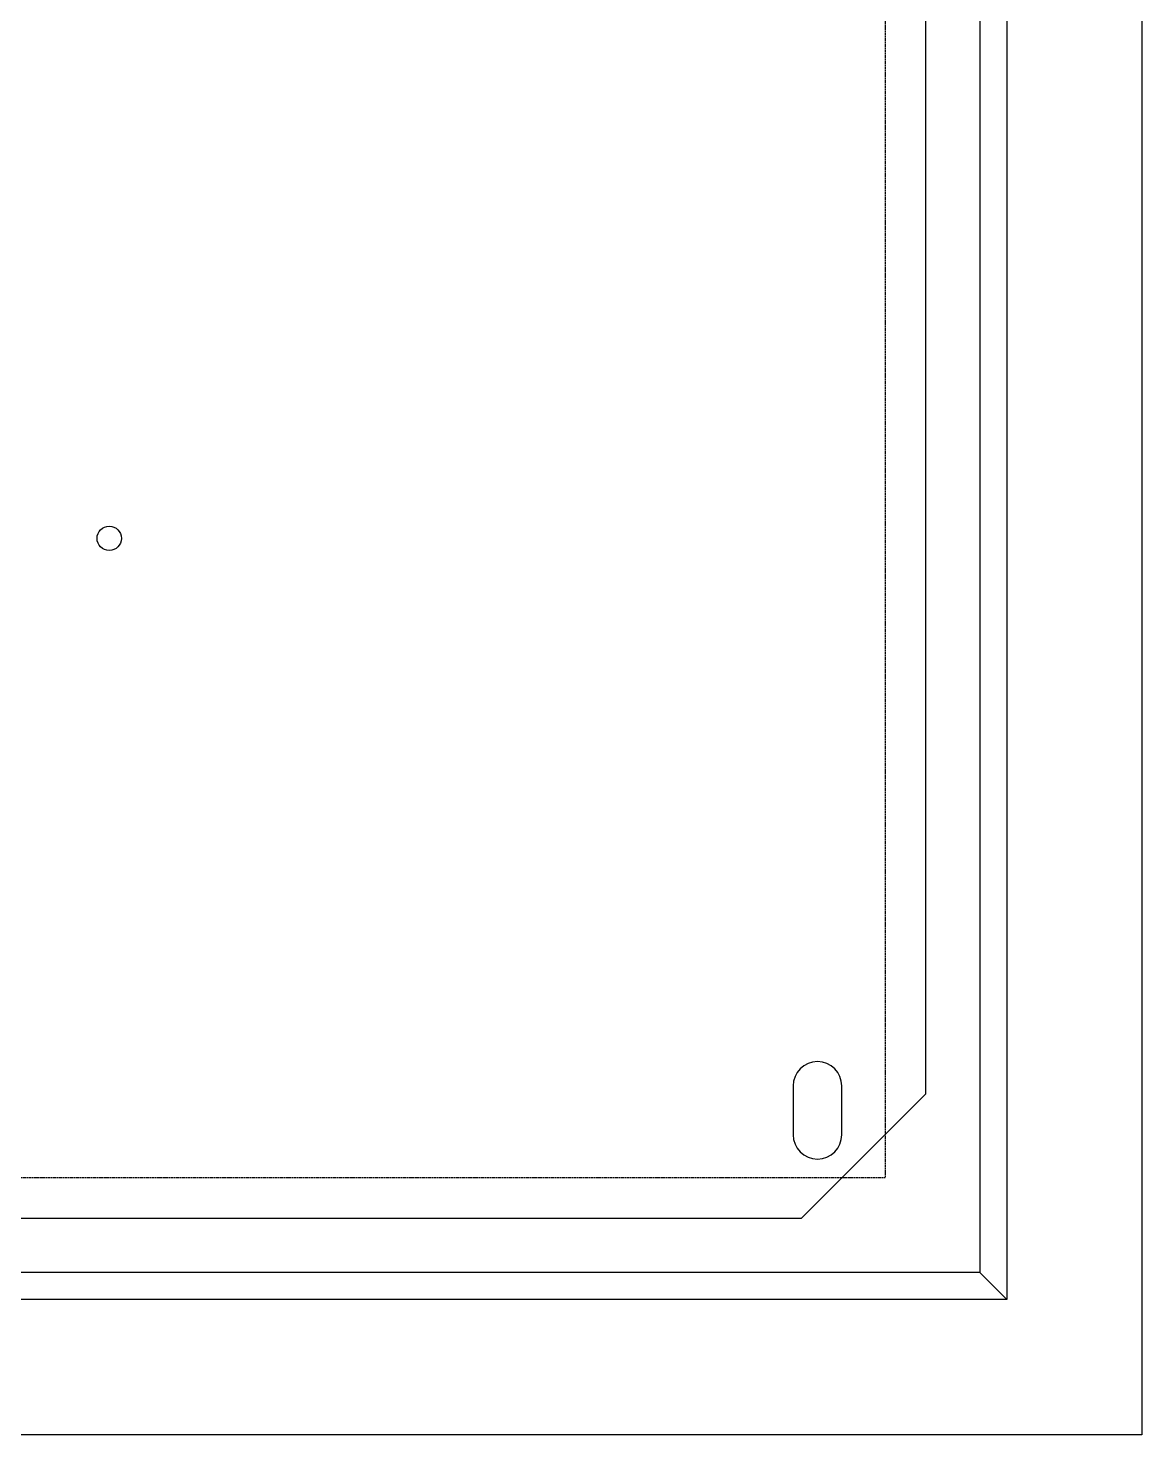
# Model space of a CAD drawing. Extents: x 1423953 to 1424553, y 431543 to 432743.
# Drawn here: x 1424347.4 to 1424553.4, y 431543.2 to 431803.3 of the extents above; entities that cross this region are included whole.
import ezdxf

# ---------------------------------------------------------------- set-up
doc = ezdxf.new("R2010")
doc.units = 0
doc.header["$MEASUREMENT"] = 0
doc.linetypes.add('LYJS-XX', pattern=[0.35, 0.25, -0.1])
doc.layers.add('LY-JS-BJ', color=7, linetype='Continuous')
doc.layers.add('布置图', color=20, linetype='Continuous')

# ---------------------------------------------------------------- blocks, each defined once
blk = doc.blocks.new('600-1200-明-底板')
at = {"layer": 'LY-JS-BJ', "color": 1}
blk.add_lwpolyline([(-237, 560), (237, 560), (260, 537), (260, -537), (237, -560), (-237, -560), (-260, -537), (-260, 537)], close=True, dxfattribs=at)
blk.add_lwpolyline([(235.5, -535.5), (235.5, -544.5, 1), (244.5, -544.5), (244.5, -535.5, 1)], format="xyb", close=True, dxfattribs=at)

msp = doc.modelspace()

# ---------------------------------------------------------------- linework, layer by layer
at = {"color": 6}
msp.add_circle((1424362.37, 431708.97), 2.25, dxfattribs=at)
at = {"layer": 'LY-JS-BJ', "color": 6, "ltscale": 50}
msp.add_line((1424528.37, 431568.22), (1424523.37, 431573.22), dxfattribs=at)
for points in [[(1423978.37, 432718.22), (1424528.37, 432718.22), (1424528.37, 431568.22), (1423978.37, 431568.22)], [(1423983.37, 432713.22), (1424523.37, 432713.22), (1424523.37, 431573.22), (1423983.37, 431573.22)]]:
    msp.add_lwpolyline(points, close=True, dxfattribs=at)
at = {"layer": 'LY-JS-BJ', "color": 6, "linetype": 'LYJS-XX', "lineweight": -3}
msp.add_lwpolyline([(1424000.87, 432695.72), (1424505.87, 432695.72), (1424505.87, 431590.72), (1424000.87, 431590.72)], close=True, dxfattribs=at)
at = {"layer": '布置图', "ltscale": 50}
msp.add_lwpolyline([(1423953.37, 432743.22), (1424553.37, 432743.22), (1424553.37, 431543.22), (1423953.37, 431543.22)], close=True, dxfattribs=at)

# ---------------------------------------------------------------- block references
at = {"layer": 'LY-JS-BJ', "color": 6, "ltscale": 50}
msp.add_blockref('600-1200-明-底板', (1424253.37, 432143.22), dxfattribs=at)

doc.saveas('drawing.dxf')
